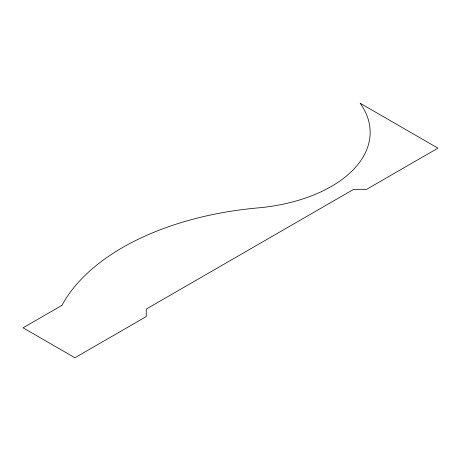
<?xml version="1.0" encoding="UTF-8"?>
<svg xmlns="http://www.w3.org/2000/svg" width="461" height="461" viewBox="0 0 461 461"><rect width="100%" height="100%" fill="white"/><g stroke="black" fill="none" stroke-linecap="round" stroke-linejoin="round"><path stroke-width="0.69" d="M61.947 305.355L23.05 327.811L74.913 357.753L146.223 316.586L146.223 309.101L353.673 189.327L366.639 189.327L437.95 148.16L360.156 103.247A132.376 76.428 0 0 1 256.431 208.044A244.549 141.187 0 0 0 61.947 305.355"/></g></svg>
